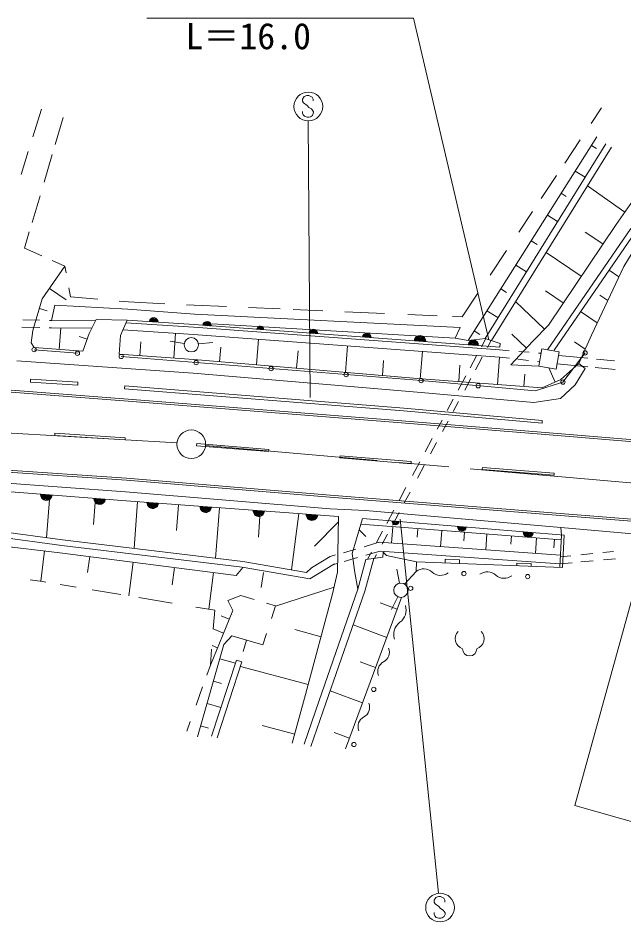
# Model space of a CAD drawing. Units: millimetres, scale not verified. Extents: x 40000 to 680000, y 20000 to 380000.
# Drawn here: x 355869 to 398062, y 263316 to 326275 of the extents above; entities that cross this region are included whole.
import ezdxf
from ezdxf.enums import TextEntityAlignment as Align

# ---------------------------------------------------------------- set-up
doc = ezdxf.new("R2010")
doc.units = ezdxf.units.MM
doc.header["$LTSCALE"] = 1000
doc.linetypes.add('CHAIN', pattern=[18.5, 12, -1.5, 3.5, -1.5])
for name, color, linetype, lineweight in [('M-BGD', 7, 'Continuous', 13), ('M-BMK', 2, 'CHAIN', 13), ('M-BMK-SRVR', 3, 'Continuous', 13), ('M-STR-STR3', 7, 'Continuous', 13), ('M-STR-STRC', 7, 'Continuous', 13)]:
    doc.layers.add(name, color=color, linetype=linetype, lineweight=lineweight)
doc.styles.add('ＭＳ ゴシック', font='')
doc.styles.get('ＭＳ ゴシック').set_extended_font_data('MS Gothic')

msp = doc.modelspace()

# ---------------------------------------------------------------- linework, layer by layer
at = {"layer": 'M-BGD'}
for p, q in [((357509, 319941), (356904, 318004)), ((396510, 320032), (395777, 318932)), ((358457, 317464), (359016, 319349)), ((387206, 303812), (396183, 317998)), ((396805, 317522), (388389, 303959)), ((395023, 317802), (393941, 316178)), ((396144, 317187), (395805, 317401)), ((356583, 316977), (356086, 315387)), ((357678, 314841), (358250, 316767)), ((397188, 317285), (388830, 303816)), ((395357, 315189), (394677, 315619)), ((400234, 315774), (397517, 311901)), ((393359, 315304), (392296, 313710)), ((395516, 314590), (398121, 312762)), ((356847, 312045), (357399, 313904)), ((394043, 313853), (393698, 314072)), ((398061, 308978), (400730, 313410)), ((391697, 312811), (390736, 311369)), ((393438, 312095), (392731, 312543)), ((397517, 311901), (392799, 304890)), ((356316, 310257), (356652, 311386)), ((398533, 311613), (392742, 303171)), ((398866, 311391), (393206, 303141)), ((395373, 311367), (396602, 310540)), ((392023, 310500), (391605, 310764)), ((356316, 310257), (357518, 309716)), ((389883, 310089), (388736, 308367)), ((392639, 309954), (395095, 308301)), ((358238, 309392), (359136, 308988)), ((357557, 306719), (359136, 308988)), ((359217, 308528), (359136, 308988)), ((391267, 308597), (390529, 309063)), ((395799, 304196), (398061, 308978)), ((397718, 308253), (397035, 308722)), ((359220, 306641), (358063, 307446)), ((359514, 306851), (359403, 307482)), ((389882, 307167), (389487, 307416)), ((392608, 307265), (393840, 306436)), ((356889, 304502), (357557, 306719)), ((361420, 306690), (359514, 306851)), ((387894, 307103), (386794, 305454)), ((396936, 306599), (396388, 306975)), ((357888, 305884), (357354, 306045)), ((358427, 306283), (358189, 305205)), ((363514, 305995), (358427, 306283)), ((363554, 306510), (362916, 306564)), ((368154, 305647), (363514, 305995)), ((366084, 306381), (363554, 306510)), ((368122, 306277), (367589, 306304)), ((370377, 306177), (368122, 306277)), ((374120, 306012), (371919, 306109)), ((390510, 306523), (392531, 304607)), ((386654, 304716), (368154, 305647)), ((377086, 305882), (375026, 305972)), ((381379, 305692), (378628, 305814)), ((385047, 305531), (383017, 305620)), ((386794, 305454), (386123, 305483)), ((389289, 305409), (388523, 305893)), ((396198, 305039), (395049, 305827)), ((356134, 304756), (357388, 304725)), ((356189, 305255), (357364, 305226)), ((358061, 305208), (358189, 305205)), ((358189, 305205), (361266, 305184)), ((361309, 305268), (360827, 304312)), ((363460, 305242), (361309, 305268)), ((362995, 304157), (363460, 305242)), ((363377, 305047), (368117, 304735)), ((368131, 304935), (363460, 305242)), ((368117, 304735), (389408, 303159)), ((389423, 303358), (368131, 304935)), ((369397, 304982), (386305, 303972)), ((392799, 304890), (391727, 303760)), ((356775, 303653), (356889, 304502)), ((358029, 304709), (358181, 304705)), ((358186, 304705), (361015, 304686)), ((358842, 304701), (358727, 303194)), ((360117, 304103), (360683, 303903)), ((360827, 304312), (360388, 303066)), ((362899, 302859), (362995, 304157)), ((363168, 304560), (368082, 304236)), ((366843, 304318), (366719, 302586)), ((368082, 304236), (389371, 302660)), ((386305, 303972), (386654, 304716)), ((388023, 304238), (387632, 304485)), ((390262, 304252), (391284, 303289)), ((394930, 302219), (395799, 304196)), ((356995, 303326), (356775, 303653)), ((364419, 303722), (364350, 302755)), ((367442, 303599), (366455, 303761)), ((368432, 303574), (369426, 303684)), ((372616, 303901), (372466, 302118)), ((386305, 303972), (387206, 303812)), ((388389, 303959), (387206, 303812)), ((388449, 303966), (388135, 303380)), ((389442, 303618), (388389, 303959)), ((388823, 303818), (388563, 303331)), ((389423, 303358), (389442, 303618)), ((391727, 303760), (390179, 302116)), ((395366, 303210), (394620, 303722)), ((359998, 302932), (356984, 303177)), ((360388, 303066), (356995, 303326)), ((368115, 302486), (362899, 302859)), ((369989, 303354), (369903, 302335)), ((375366, 303089), (375264, 301882)), ((378818, 303441), (378662, 301595)), ((384041, 303055), (383880, 301154)), ((390078, 303105), (389408, 303159)), ((391461, 302993), (390749, 303050)), ((392293, 302925), (392114, 302940)), ((392338, 303239), (392134, 302025)), ((393549, 303035), (392338, 303239)), ((393344, 301821), (393549, 303035)), ((393816, 300917), (395361, 302947)), ((368072, 301539), (355775, 302410)), ((363050, 302702), (383936, 301023)), ((383960, 301147), (368115, 302486)), ((381328, 302430), (381239, 301377)), ((387790, 302737), (387350, 301915)), ((388195, 302644), (387733, 301783)), ((389395, 302658), (389252, 300750)), ((390103, 302576), (389395, 302658)), ((391409, 302424), (390685, 302508)), ((392186, 302333), (392035, 302351)), ((393505, 302777), (395540, 302579)), ((394930, 302219), (393657, 301092)), ((394930, 302219), (395363, 301865)), ((396160, 302519), (397411, 302397)), ((386644, 302088), (386558, 300952)), ((392134, 302025), (390179, 302116)), ((392134, 302025), (393344, 301821)), ((392829, 301907), (393266, 300919)), ((393405, 302184), (395549, 301976)), ((395363, 301865), (394666, 300737)), ((396064, 301926), (397454, 301790)), ((356726, 300922), (356738, 301121)), ((356738, 301121), (360039, 300913)), ((383951, 300187), (368072, 301539)), ((383936, 301023), (391886, 300306)), ((392357, 300517), (383960, 301147)), ((387054, 301362), (386513, 300353)), ((387403, 301165), (386973, 300364)), ((391157, 301465), (391093, 300612)), ((393657, 301092), (392357, 300517)), ((356586, 300115), (351194, 300535)), ((356597, 300265), (351204, 300685)), ((360027, 300714), (356726, 300922)), ((360039, 300913), (360027, 300714)), ((363284, 300447), (363300, 300647)), ((382707, 298908), (363284, 300447)), ((382724, 299107), (363300, 300647)), ((391886, 300306), (393816, 300917)), ((394666, 300737), (393650, 299766)), ((363224, 299613), (356586, 300115)), ((363236, 299763), (356597, 300265)), ((382591, 298225), (363236, 299763)), ((391788, 299502), (383951, 300187)), ((386175, 299721), (385758, 298942)), ((393650, 299766), (391788, 299502)), ((382579, 298076), (363224, 299613)), ((392379, 298249), (382724, 299107)), ((386544, 299563), (386172, 298868)), ((392361, 298050), (382707, 298908)), ((392295, 297286), (382579, 298076)), ((392307, 297436), (382591, 298225)), ((385401, 298276), (385057, 297633)), ((385813, 298198), (385432, 297486)), ((392361, 298050), (392379, 298249)), ((358428, 297200), (358438, 297350)), ((363328, 296886), (358428, 297200)), ((358438, 297350), (363337, 297036)), ((399312, 296703), (392295, 297286)), ((399325, 296852), (392307, 297436)), ((363337, 297036), (363328, 296886)), ((368297, 296486), (368309, 296636)), ((368309, 296636), (373331, 296233)), ((384717, 296998), (384213, 296058)), ((385011, 296700), (384599, 295930)), ((373319, 296083), (368297, 296486)), ((373331, 296233), (373319, 296083)), ((344822, 295343), (363414, 294087)), ((344832, 295493), (363425, 294236)), ((378281, 295643), (378293, 295793)), ((383237, 295234), (378281, 295643)), ((378293, 295793), (383249, 295384)), ((383249, 295384), (383237, 295234)), ((383840, 295361), (383328, 294405)), ((384178, 295145), (383691, 294235)), ((388201, 294829), (388213, 294978)), ((393195, 294434), (388201, 294829)), ((388213, 294978), (393207, 294583)), ((344863, 294078), (363398, 292648)), ((344905, 294633), (363346, 293267)), ((363414, 294087), (377587, 292899)), ((363425, 294236), (377599, 293049)), ((393207, 294583), (393195, 294434)), ((382880, 293568), (382400, 292672)), ((363346, 293267), (377602, 292081)), ((377587, 292899), (409402, 290362)), ((377599, 293049), (409414, 290512)), ((383170, 293263), (382769, 292515)), ((357855, 290080), (358061, 292745)), ((361117, 291004), (361235, 292538)), ((363398, 292648), (378184, 291548)), ((363946, 289327), (364189, 292590)), ((366896, 290573), (367030, 292378)), ((369627, 288642), (369889, 292165)), ((372604, 290113), (372712, 291567)), ((375413, 291754), (374904, 287844)), ((377602, 292081), (380056, 291977)), ((378184, 291548), (378107, 287680)), ((380056, 291977), (393667, 290790)), ((382040, 292001), (381544, 291075)), ((382406, 291837), (381934, 290955)), ((378177, 291182), (376516, 289487)), ((379127, 288982), (379748, 291015)), ((379748, 291015), (379850, 291422)), ((386950, 290455), (379748, 291015)), ((379850, 291422), (393909, 290247)), ((358957, 289928), (353119, 290732)), ((358905, 289532), (353171, 290321)), ((379630, 290630), (380094, 290165)), ((381254, 290534), (380837, 289755)), ((381597, 290325), (381219, 289620)), ((381873, 289698), (381962, 290843)), ((383656, 290118), (383702, 290708)), ((385285, 289455), (385372, 290578)), ((393692, 289931), (386893, 290459)), ((386905, 289870), (386950, 290455)), ((388435, 289231), (388520, 290333)), ((393591, 288018), (393709, 290264)), ((393667, 290790), (393709, 290264)), ((399194, 290307), (393667, 290790)), ((393791, 288010), (393909, 290247)), ((358782, 289031), (353156, 289704)), ((371528, 288413), (358957, 289928)), ((381017, 289759), (380492, 289607)), ((393635, 288860), (381017, 289759)), ((390190, 289626), (390235, 290199)), ((391898, 288984), (391982, 290064)), ((393176, 289371), (393222, 289967)), ((357465, 287041), (357718, 289159)), ((371068, 287453), (358782, 289031)), ((371471, 288017), (358905, 289532)), ((379393, 289288), (378528, 289037)), ((379313, 287661), (379127, 288982)), ((380492, 289607), (379962, 289453)), ((380659, 289030), (380080, 288863)), ((380472, 289073), (380206, 288577)), ((381081, 289153), (380659, 289030)), ((386627, 288758), (381081, 289153)), ((381287, 289069), (381273, 288729)), ((381522, 288839), (381287, 289069)), ((397334, 289108), (396602, 289038)), ((360714, 287646), (360857, 288765)), ((363574, 286027), (363876, 288377)), ((375965, 287665), (371528, 288413)), ((377598, 288767), (376302, 287985)), ((377974, 288876), (377598, 288767)), ((379512, 288697), (378586, 288429)), ((379532, 286499), (380099, 288561)), ((380010, 286351), (380639, 288639)), ((381273, 288729), (380099, 288561)), ((380837, 288907), (380698, 288647)), ((383617, 288405), (381522, 288839)), ((383617, 288405), (383595, 287735)), ((393791, 288010), (383617, 288405)), ((385621, 288575), (385612, 288328)), ((385621, 288575), (386619, 288536)), ((386619, 288536), (386609, 288289)), ((391608, 288403), (386627, 288758)), ((393604, 288261), (391608, 288403)), ((394360, 288823), (393630, 288753)), ((395929, 288471), (395059, 288388)), ((395898, 288970), (395063, 288890)), ((397472, 288619), (396629, 288538)), ((366600, 286793), (366756, 288007)), ((371068, 287453), (371530, 288007)), ((376196, 287220), (371471, 288017)), ((376302, 287985), (375965, 287665)), ((377908, 288253), (376196, 287220)), ((378105, 288289), (377841, 288212)), ((382435, 286912), (382246, 287894)), ((382785, 286850), (383595, 287735)), ((390606, 288313), (390599, 288134)), ((390606, 288313), (391554, 288276)), ((391603, 288274), (391596, 288095)), ((394466, 288331), (393603, 288248)), ((356706, 287135), (357565, 287025)), ((369161, 285099), (369489, 287656)), ((372788, 286622), (372964, 287664)), ((378107, 287680), (377774, 286168)), ((379532, 286499), (379313, 287661)), ((357565, 287025), (357799, 286986)), ((358811, 286818), (359905, 286636)), ((377879, 286642), (373792, 285322)), ((376841, 278729), (379532, 286499)), ((361021, 286451), (363036, 286116)), ((364275, 285910), (366607, 285523)), ((370469, 285713), (371379, 286060)), ((371379, 286060), (372307, 285778)), ((377774, 286168), (375885, 279160)), ((377313, 278565), (380010, 286351)), ((378665, 275363), (382568, 285923)), ((382311, 285971), (381874, 285071)), ((394648, 271420), (398689, 286039)), ((368248, 285250), (369572, 285030)), ((370469, 285713), (370825, 285004)), ((373173, 285515), (373794, 285326)), ((373794, 285326), (373508, 284445)), ((381090, 285548), (382268, 285113)), ((369572, 285030), (369463, 283704)), ((370013, 284636), (370579, 284404)), ((370825, 285004), (370103, 283244)), ((379197, 284004), (381539, 283138)), ((369466, 283734), (370184, 283440)), ((373171, 283405), (372914, 282614)), ((375136, 283675), (376969, 283181)), ((370103, 283244), (369259, 281212)), ((370202, 282651), (370752, 283241)), ((370752, 283241), (372914, 282614)), ((371544, 282155), (371773, 282945)), ((368366, 276216), (370202, 282651)), ((369350, 282317), (369259, 281212)), ((369387, 282569), (369759, 282415)), ((369346, 276259), (371074, 281559)), ((369726, 276135), (371454, 281435)), ((371003, 281342), (369917, 281651)), ((371074, 281559), (371454, 281435)), ((379686, 281439), (380763, 281041)), ((369259, 281212), (369008, 280506)), ((371351, 281119), (376070, 279846)), ((368723, 279702), (368262, 278405)), ((370026, 279935), (369472, 280093)), ((375885, 279160), (374969, 275764)), ((377603, 279403), (379851, 278572)), ((369996, 278255), (369027, 278532)), ((376841, 278729), (375788, 275690)), ((377313, 278565), (376260, 275524)), ((367859, 277272), (367619, 276595)), ((369133, 276809), (368580, 276966)), ((372860, 277002), (375137, 276388)), ((377874, 276512), (378944, 276117)), ((394648, 271420), (406795, 267979))]:
    msp.add_line(p, q, dxfattribs=at)
for centre, radius in [((367935, 303518), 500), ((356984, 303177), 150), ((359998, 302932), 150), ((363050, 302702), 150), ((395361, 302947), 150), ((368271, 302282), 150), ((373493, 301863), 150), ((378714, 301443), 150), ((383936, 301023), 150), ((393816, 300917), 150), ((387911, 300664), 150), ((386922, 287581), 150), ((391359, 287375), 150), ((382529, 286421), 500), ((383217, 286552), 150), ((380635, 279513), 150), ((379261, 275674), 150)]:
    msp.add_circle(centre, radius, dxfattribs=at)
for centre, radius, start, end in [((365315, 305108), 300, 355.84926, 175.84926), ((365315, 305108), 250, 355.84926, 175.84926), ((365315, 305108), 200, 355.84926, 175.84926), ((365315, 305108), 150, 355.84926, 175.84926), ((365315, 305108), 100, 355.84926, 175.84926), ((365315, 305108), 50, 355.84926, 175.84926), ((369024, 304839), 300, 355.84926, 175.84926), ((369024, 304839), 250, 355.84926, 175.84926), ((369024, 304839), 200, 355.84926, 175.84926), ((369024, 304839), 150, 355.84926, 175.84926), ((369024, 304839), 100, 355.84926, 175.84926), ((369024, 304839), 50, 355.84926, 175.84926), ((372733, 304569), 250, 355.84926, 175.84926), ((372733, 304569), 200, 355.84926, 175.84926), ((372733, 304569), 150, 355.84926, 175.84926), ((372733, 304569), 100, 355.84926, 175.84926), ((372733, 304569), 50, 355.84926, 175.84926), ((376442, 304300), 300, 355.84926, 175.84926), ((376442, 304300), 250, 355.84926, 175.84926), ((376442, 304300), 200, 355.84926, 175.84926), ((376442, 304300), 150, 355.84926, 175.84926), ((376442, 304300), 100, 355.84926, 175.84926), ((376442, 304300), 50, 355.84926, 175.84926), ((380151, 304031), 300, 355.84926, 175.84926), ((380151, 304031), 250, 355.84926, 175.84926), ((380151, 304031), 200, 355.84926, 175.84926), ((380151, 304031), 150, 355.84926, 175.84926), ((380151, 304031), 100, 355.84926, 175.84926), ((383860, 303762), 400, 355.84926, 175.84926), ((383860, 303762), 400, 355.84926, 175.84926), ((383860, 303762), 350, 355.84926, 175.84926), ((380151, 304031), 50, 355.84926, 175.84926), ((383860, 303762), 300, 355.84926, 175.84926), ((383860, 303762), 250, 355.84926, 175.84926), ((383860, 303762), 200, 355.84926, 175.84926), ((383860, 303762), 150, 355.84926, 175.84926), ((383860, 303762), 100, 355.84926, 175.84926), ((383860, 303762), 50, 355.84926, 175.84926), ((387569, 303493), 350, 355.84926, 175.84926), ((387569, 303493), 300, 355.84926, 175.84926), ((387569, 303493), 250, 355.84926, 175.84926), ((387569, 303493), 200, 355.84926, 175.84926), ((387569, 303493), 150, 355.84926, 175.84926), ((387569, 303493), 100, 355.84926, 175.84926), ((387569, 303493), 50, 355.84926, 175.84926), ((357838, 293077), 400, 175.5911, 355.5911), ((357838, 293077), 400, 175.5911, 355.5911), ((357838, 293077), 350, 175.5911, 355.5911), ((357838, 293077), 300, 175.5911, 355.5911), ((357838, 293077), 250, 175.5911, 355.5911), ((357838, 293077), 200, 175.5911, 355.5911), ((357838, 293077), 150, 175.5911, 355.5911), ((357838, 293077), 100, 175.5911, 355.5911), ((357838, 293077), 50, 175.5911, 355.5911), ((361545, 292791), 400, 175.5911, 355.5911), ((361545, 292791), 400, 175.5911, 355.5911), ((361545, 292791), 350, 175.5911, 355.5911), ((361545, 292791), 300, 175.5911, 355.5911), ((361545, 292791), 250, 175.5911, 355.5911), ((361545, 292791), 200, 175.5911, 355.5911), ((361545, 292791), 150, 175.5911, 355.5911), ((361545, 292791), 100, 175.5911, 355.5911), ((361545, 292791), 50, 175.5911, 355.5911), ((365246, 292511), 400, 175.74318, 355.74318), ((365246, 292511), 400, 175.74318, 355.74318), ((365246, 292511), 350, 175.74318, 355.74318), ((365246, 292511), 300, 175.74318, 355.74318), ((365246, 292511), 250, 175.74318, 355.74318), ((365246, 292511), 200, 175.74318, 355.74318), ((365246, 292511), 150, 175.74318, 355.74318), ((365246, 292511), 100, 175.74318, 355.74318), ((365246, 292511), 50, 175.74318, 355.74318), ((368943, 292236), 400, 175.74318, 355.74318), ((368943, 292236), 400, 175.74318, 355.74318), ((368943, 292236), 350, 175.74318, 355.74318), ((368943, 292236), 300, 175.74318, 355.74318), ((368943, 292236), 250, 175.74318, 355.74318), ((368943, 292236), 200, 175.74318, 355.74318), ((368943, 292236), 150, 175.74318, 355.74318), ((368943, 292236), 100, 175.74318, 355.74318), ((368943, 292236), 50, 175.74318, 355.74318), ((372639, 291961), 400, 175.74318, 355.74318), ((372639, 291961), 400, 175.74318, 355.74318), ((372639, 291961), 350, 175.74318, 355.74318), ((372639, 291961), 300, 175.74318, 355.74318), ((372639, 291961), 250, 175.74318, 355.74318), ((372639, 291961), 200, 175.74318, 355.74318), ((372639, 291961), 150, 175.74318, 355.74318), ((372639, 291961), 100, 175.74318, 355.74318), ((372639, 291961), 50, 175.74318, 355.74318), ((376336, 291686), 400, 175.74318, 355.74318), ((376336, 291686), 400, 175.74318, 355.74318), ((376336, 291686), 350, 175.74318, 355.74318), ((376336, 291686), 300, 175.74318, 355.74318), ((376336, 291686), 250, 175.74318, 355.74318), ((376336, 291686), 200, 175.74318, 355.74318), ((376336, 291686), 150, 175.74318, 355.74318), ((376336, 291686), 100, 175.74318, 355.74318), ((376336, 291686), 50, 175.74318, 355.74318), ((382160, 291229), 250, 175.22015, 355.22015), ((382160, 291229), 200, 175.22015, 355.22015), ((382160, 291229), 150, 175.22015, 355.22015), ((382160, 291229), 100, 175.22015, 355.22015), ((382160, 291229), 50, 175.22015, 355.22015), ((386780, 290843), 300, 175.22015, 355.22015), ((386780, 290843), 250, 175.22015, 355.22015), ((386780, 290843), 200, 175.22015, 355.22015), ((386780, 290843), 150, 175.22015, 355.22015), ((386780, 290843), 100, 175.22015, 355.22015), ((386780, 290843), 50, 175.22015, 355.22015), ((391399, 290457), 350, 175.22015, 355.22015), ((391399, 290457), 300, 175.22015, 355.22015), ((391399, 290457), 250, 175.22015, 355.22015), ((391399, 290457), 200, 175.22015, 355.22015), ((391399, 290457), 150, 175.22015, 355.22015), ((391399, 290457), 100, 175.22015, 355.22015), ((391399, 290457), 50, 175.22015, 355.22015), ((384118, 287039), 871, 47.72056, 126.96305), ((385290, 288328), 871, 227.72056, 306.96305), ((388555, 286833), 871, 47.72056, 126.96305), ((389727, 288122), 871, 227.72056, 306.96305), ((381826, 285040), 1065, 306.58685, 17.96941), ((383095, 283330), 1065, 126.58685, 197.96941), ((387042, 283039), 727, 135.79576, 252.2769), ((387599, 283039), 727, 287.7231, 44.20424), ((380976, 282098), 750, 297.46847, 23.1573), ((387321, 282346), 500, 180.00008, 359.99992), ((381668, 280768), 750, 117.46847, 203.1573), ((379602, 278259), 750, 297.46847, 23.1573), ((380294, 276929), 750, 117.46847, 203.1573)]:
    msp.add_arc(centre, radius, start, end, dxfattribs=at)
at = {"layer": 'M-BMK'}
for p, q in [((281148, 301823), (366936, 296680)), ((368927, 296491), (460231, 288533))]:
    msp.add_line(p, q, dxfattribs=at)
at = {"layer": 'M-BMK-SRVR'}
msp.add_circle((367932, 296589), 1000, dxfattribs=at)
at = {"layer": 'M-STR-STR3'}
for p, q in [((383406, 326275), (364844, 326275)), ((388665, 303870), (383406, 326275))]:
    msp.add_line(p, q, dxfattribs=at)
at = {"layer": 'M-STR-STRC'}
for p, q in [((375794, 320813), (375672, 320627)), ((375672, 320627), (375676, 320496)), ((375676, 320496), (375740, 320367)), ((375986, 320880), (375794, 320813)), ((376107, 320878), (375986, 320880)), ((376358, 320762), (376107, 320878)), ((376423, 320630), (376358, 320762)), ((376424, 320501), (376423, 320630)), ((375740, 320367), (375997, 320187)), ((375997, 320187), (376127, 320057)), ((376127, 320057), (376307, 319942)), ((376307, 319942), (376435, 319743)), ((375682, 319648), (375679, 319769)), ((375723, 319545), (375682, 319648)), ((375808, 319435), (375723, 319545)), ((375995, 319376), (375808, 319435)), ((376130, 319377), (375995, 319376)), ((376229, 319407), (376130, 319377)), ((376371, 319500), (376229, 319407)), ((376430, 319632), (376371, 319500)), ((376435, 319743), (376430, 319632)), ((376202, 299844), (376063, 319118)), ((382485, 291371), (385154, 265311)), ((385159, 265078), (384967, 265011)), ((385280, 265077), (385159, 265078)), ((385531, 264960), (385280, 265077)), ((384967, 265011), (384845, 264826)), ((384845, 264826), (384848, 264694)), ((384848, 264694), (384912, 264566)), ((384912, 264566), (385169, 264386)), ((385595, 264829), (385531, 264960)), ((385596, 264700), (385595, 264829)), ((384855, 263846), (384851, 263967)), ((384895, 263744), (384855, 263846)), ((385169, 264386), (385299, 264255)), ((385299, 264255), (385479, 264141)), ((385479, 264141), (385607, 263942)), ((385603, 263831), (385543, 263699)), ((385607, 263942), (385603, 263831)), ((384980, 263634), (384895, 263744)), ((385168, 263575), (384980, 263634)), ((385302, 263576), (385168, 263575)), ((385402, 263606), (385302, 263576)), ((385543, 263699), (385402, 263606))]:
    msp.add_line(p, q, dxfattribs=at)
for centre in [(376083, 320118), (385256, 264316)]:
    msp.add_circle(centre, 1000, dxfattribs=at)

# ---------------------------------------------------------------- texts
at = {"layer": 'M-STR-STR3', "style": 'ＭＳ ゴシック'}
msp.add_text('L＝16.0', height=1833, dxfattribs=at).set_placement((367535, 325938), align=Align.TOP_LEFT)

doc.saveas('drawing.dxf')
